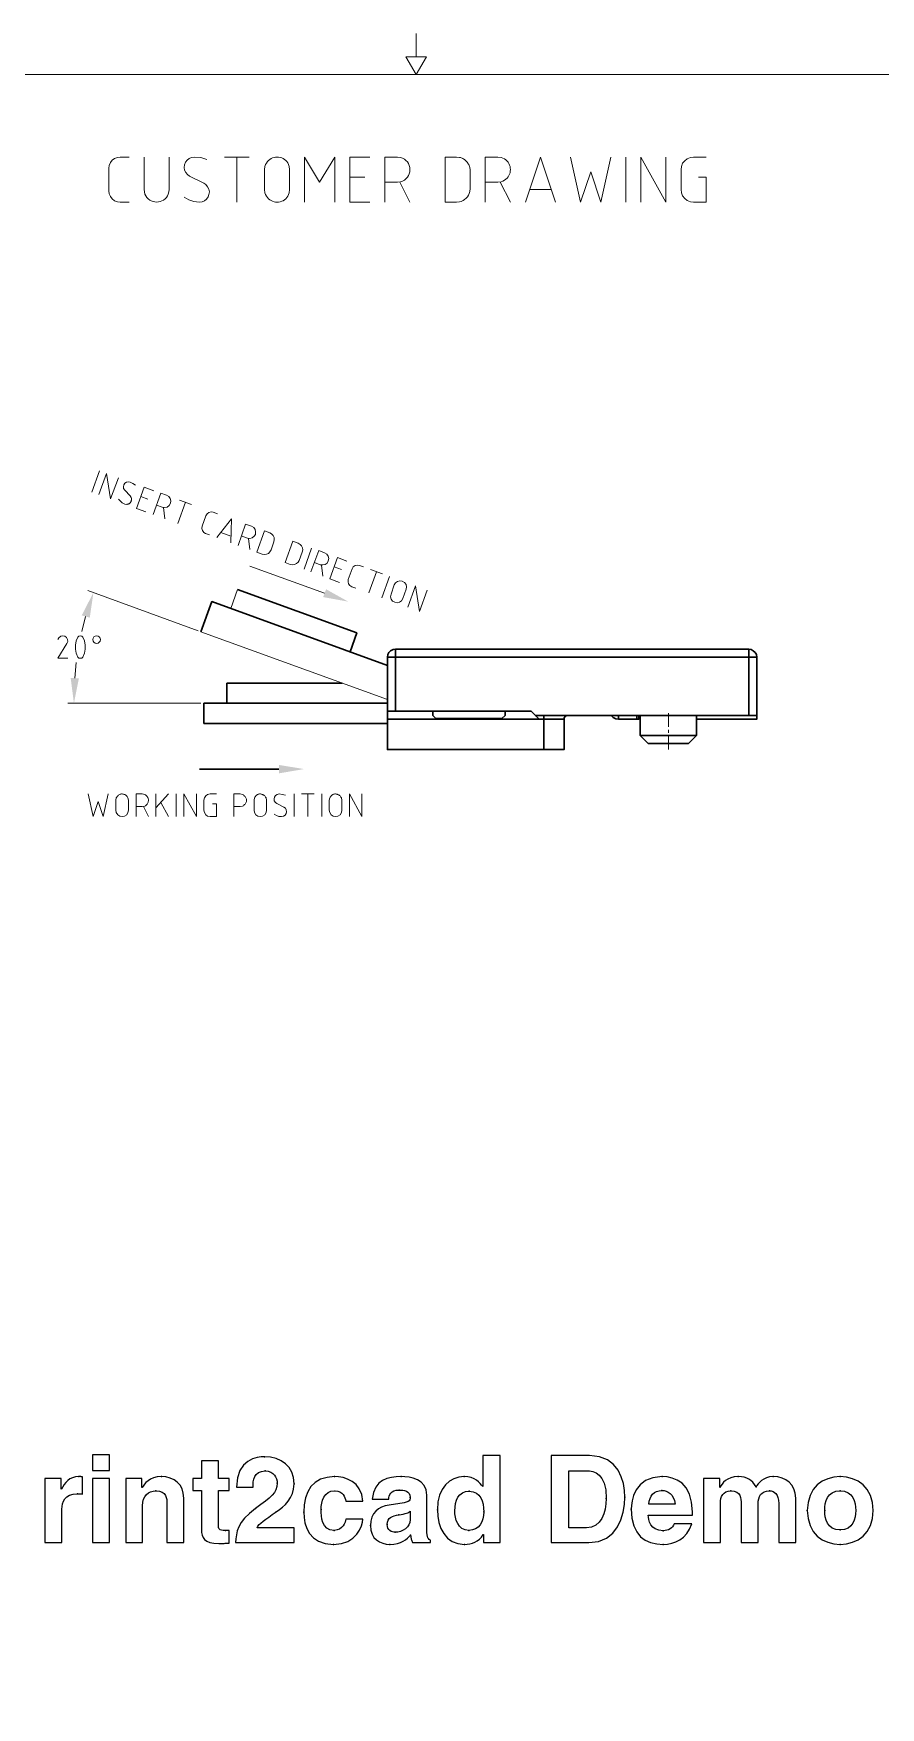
# Model space of a CAD drawing. Header units: inches. Extents: x 0 to 139, y 0 to 117.
# Drawn here: x 42.72 to 63.82, y 31.83 to 73.52 of the extents above; entities that cross this region are included whole.
import ezdxf

# ---------------------------------------------------------------- set-up
doc = ezdxf.new("R2010")
doc.units = ezdxf.units.IN
doc.header["$MEASUREMENT"] = 0
doc.layers.add('Color-7-Line_Weight-20', color=7, linetype='Continuous', lineweight=20)
doc.layers.add('Color-7-Line_Weight-30', color=7, linetype='Continuous', lineweight=30)
doc.layers.add('Demo', color=7, linetype='Continuous')

msp = doc.modelspace()

# ---------------------------------------------------------------- hatches: boundary and pattern name
at = {"layer": 'Color-7-Line_Weight-20'}
for points in [[(50.007, 59.68), (50.559, 59.372), (49.932, 59.486)], [(43.919, 59.031), (44.119, 58.972), (44.211, 59.599)], [(43.849, 57.463), (43.644, 57.469), (43.725, 56.842)]]:
    msp.add_hatch(color=256, dxfattribs=at).paths.add_polyline_path(points)
at = {"layer": 'Color-7-Line_Weight-30'}
msp.add_hatch(color=256, dxfattribs=at).paths.add_polyline_path([(48.829, 55.306), (49.456, 55.203), (48.829, 55.095)])

# ---------------------------------------------------------------- linework, layer by layer
at = {"layer": 'Color-7-Line_Weight-20', "linetype": 'Continuous'}
for p, q in [((47.472, 70.445), (48.093, 70.445)), ((47.785, 69.32), (47.785, 70.445)), ((57.469, 69.32), (57.469, 70.445)), ((50.97, 69.942), (50.597, 69.942)), ((51.846, 69.818), (52.094, 69.32)), ((54.344, 69.818), (54.598, 69.32)), ((55.614, 69.634), (55.079, 69.634)), ((44.168, 62.102), (44.363, 62.627)), ((45.568, 61.924), (45.39, 61.989)), ((45.958, 61.713), (45.99, 61.437)), ((46.315, 61.318), (46.504, 61.848)), ((46.358, 61.902), (46.65, 61.794)), ((47.634, 61.005), (47.385, 61.097)), ((48.072, 60.945), (48.104, 60.67)), ((49.456, 60.178), (49.645, 60.702)), ((49.97, 59.583), (48.11, 60.259)), ((49.894, 60.28), (49.926, 60.005)), ((50.386, 60.172), (50.207, 60.237)), ((51.067, 59.588), (51.262, 60.118)), ((51.116, 60.172), (51.408, 60.064)), ((46.817, 58.647), (44.071, 59.648)), ((47.634, 59.204), (47.801, 59.675)), ((51.392, 59.469), (51.586, 59.999)), ((44.017, 59.004), (43.925, 58.626)), ((46.888, 58.62), (51.532, 56.934)), ((43.784, 57.853), (43.746, 57.463)), ((46.888, 56.842), (43.573, 56.842)), ((58.534, 56.593), (58.534, 56.258)), ((58.534, 56.182), (58.534, 56.101)), ((58.534, 56.02), (58.534, 55.69)), ((45.455, 54.268), (45.579, 54.019)), ((45.769, 54.019), (45.769, 54.582)), ((46.082, 54.582), (45.769, 54.236)), ((45.887, 54.371), (46.082, 54.019)), ((46.271, 54.019), (46.271, 54.582)), ((49.207, 54.019), (49.207, 54.582)), ((49.396, 54.582), (49.71, 54.582)), ((49.553, 54.019), (49.553, 54.582)), ((49.899, 54.019), (49.899, 54.582))]:
    msp.add_line(p, q, dxfattribs=at)
for points in [[(52.246, 73.522), (52.246, 72.943), (52.505, 72.943), (52.246, 72.5), (51.992, 72.943), (52.246, 72.943)], [(45.098, 69.32), (44.876, 69.32), (44.806, 69.331), (44.736, 69.358), (44.676, 69.402), (44.633, 69.461), (44.606, 69.526), (44.595, 69.602), (44.595, 70.164), (44.606, 70.234), (44.633, 70.305), (44.676, 70.364), (44.736, 70.407), (44.806, 70.434), (44.876, 70.445), (45.098, 70.445)], [(46.098, 70.445), (46.098, 69.634), (46.091, 69.575), (46.076, 69.522), (46.054, 69.475), (46.027, 69.434), (45.994, 69.4), (45.957, 69.372), (45.917, 69.35), (45.874, 69.334), (45.83, 69.325), (45.785, 69.322), (45.739, 69.325), (45.695, 69.334), (45.652, 69.35), (45.612, 69.372), (45.575, 69.4), (45.543, 69.434), (45.515, 69.475), (45.493, 69.522), (45.479, 69.575), (45.471, 69.634), (45.471, 70.445)], [(47.034, 70.38), (46.882, 70.429), (46.72, 70.445), (46.655, 70.434), (46.596, 70.407), (46.542, 70.369), (46.504, 70.315), (46.477, 70.25), (46.471, 70.186), (46.482, 70.121), (46.509, 70.061), (46.552, 70.007), (46.607, 69.969), (46.958, 69.796), (47.012, 69.758), (47.055, 69.704), (47.082, 69.645), (47.099, 69.58), (47.088, 69.515), (47.066, 69.45), (47.028, 69.396), (46.974, 69.353), (46.915, 69.331), (46.844, 69.32), (46.715, 69.337), (46.585, 69.38), (46.471, 69.445)], [(50.224, 69.32), (50.224, 70.445), (49.845, 69.818), (49.472, 70.445), (49.472, 69.32)], [(51.094, 70.445), (50.597, 70.445), (50.597, 69.32), (51.094, 69.32)], [(51.862, 70.434), (51.781, 70.445), (51.473, 70.445), (51.473, 69.32)], [(53.587, 69.585), (53.598, 69.661), (53.598, 70.099), (53.596, 70.122), (53.594, 70.145), (53.589, 70.168), (53.583, 70.19), (53.576, 70.213), (53.568, 70.235), (53.558, 70.256), (53.547, 70.277), (53.534, 70.296), (53.521, 70.316), (53.506, 70.334), (53.49, 70.351), (53.473, 70.366), (53.455, 70.381), (53.436, 70.394), (53.416, 70.405), (53.395, 70.415), (53.373, 70.424), (53.351, 70.43), (53.327, 70.434), (53.252, 70.445), (52.97, 70.445), (52.97, 69.32), (53.252, 69.32), (53.327, 69.326)], [(53.971, 69.32), (53.971, 70.445), (54.284, 70.445), (54.365, 70.434), (54.409, 70.418), (54.449, 70.397), (54.484, 70.372), (54.514, 70.344), (54.539, 70.313), (54.56, 70.28), (54.576, 70.245), (54.588, 70.208), (54.595, 70.17), (54.597, 70.132), (54.595, 70.093), (54.588, 70.055), (54.576, 70.018), (54.56, 69.983), (54.539, 69.95), (54.514, 69.919), (54.484, 69.891), (54.449, 69.866), (54.409, 69.845), (54.365, 69.829), (54.284, 69.818), (53.971, 69.818)], [(55.722, 69.32), (55.344, 70.445), (54.971, 69.32)], [(57.096, 70.445), (56.847, 69.32), (56.598, 70.072), (56.344, 69.32), (56.095, 70.445)], [(58.469, 70.445), (58.469, 69.32), (57.847, 70.445), (57.847, 69.32)], [(59.285, 69.942), (59.469, 69.942), (59.469, 69.32), (59.161, 69.32), (59.08, 69.331), (59.004, 69.364), (58.939, 69.412), (58.885, 69.477), (58.858, 69.553), (58.848, 69.634), (58.848, 70.132), (58.858, 70.213), (58.885, 70.288), (58.939, 70.353), (59.004, 70.402), (59.08, 70.434), (59.161, 70.445), (59.469, 70.445)], [(51.862, 69.829), (51.781, 69.818), (51.473, 69.818)], [(44.833, 62.459), (44.638, 61.929), (44.536, 62.562), (44.347, 62.038)], [(45.26, 62.27), (45.195, 62.313), (45.125, 62.351), (45.076, 62.357), (45.033, 62.346), (44.99, 62.319), (44.968, 62.281), (44.957, 62.232), (44.963, 62.189), (44.99, 62.146), (45.125, 62.005), (45.152, 61.962), (45.155, 61.949), (45.156, 61.937), (45.157, 61.924), (45.157, 61.912), (45.156, 61.901), (45.154, 61.89), (45.151, 61.879), (45.147, 61.868), (45.143, 61.859), (45.137, 61.849), (45.131, 61.841), (45.124, 61.832), (45.116, 61.825), (45.108, 61.818), (45.098, 61.812), (45.088, 61.807), (45.077, 61.802), (45.065, 61.799), (45.052, 61.796), (45.039, 61.794), (44.99, 61.8), (44.93, 61.832), (44.882, 61.875), (44.839, 61.924)], [(45.714, 62.135), (45.477, 62.221), (45.282, 61.692), (45.52, 61.61)], [(45.779, 61.778), (45.925, 61.724), (45.99, 61.719), (46.05, 61.729), (46.098, 61.767), (46.131, 61.821), (46.136, 61.881), (46.125, 61.94), (46.088, 61.989), (46.033, 62.021), (45.887, 62.075), (45.698, 61.546)], [(47.299, 61.562), (47.196, 61.6), (47.142, 61.605), (47.088, 61.594), (47.045, 61.562), (47.012, 61.513), (46.92, 61.248), (46.909, 61.194), (46.926, 61.14), (46.958, 61.097), (47.001, 61.07), (47.104, 61.032)], [(47.634, 60.837), (47.65, 61.432), (47.282, 60.967)], [(47.893, 61.01), (48.045, 60.956), (48.104, 60.945), (48.164, 60.962), (48.212, 60.999), (48.245, 61.048), (48.25, 61.108), (48.239, 61.167), (48.202, 61.216), (48.147, 61.248), (48.002, 61.302), (47.812, 60.772)], [(49.715, 60.345), (49.861, 60.291), (49.921, 60.286), (49.98, 60.297), (50.029, 60.334), (50.061, 60.388), (50.072, 60.448), (50.056, 60.507), (50.024, 60.556), (49.97, 60.589), (49.824, 60.643), (49.629, 60.113)], [(50.526, 60.383), (50.294, 60.47), (50.099, 59.94), (50.337, 59.853)], [(50.937, 60.237), (50.835, 60.27), (50.781, 60.28), (50.727, 60.27), (50.683, 60.237), (50.656, 60.188), (50.559, 59.923), (50.554, 59.869), (50.564, 59.815), (50.597, 59.772), (50.645, 59.745), (50.748, 59.707)], [(52.527, 59.659), (52.332, 59.129), (52.23, 59.767), (52.04, 59.237)], [(43.573, 57.961), (43.325, 57.961), (43.552, 58.328), (43.573, 58.383), (43.568, 58.431), (43.541, 58.48), (43.498, 58.512), (43.449, 58.523), (43.395, 58.512), (43.346, 58.474), (43.325, 58.426)], [(44.579, 54.582), (44.455, 54.019), (44.33, 54.392), (44.206, 54.019), (44.082, 54.582)], [(45.271, 54.019), (45.271, 54.582), (45.428, 54.582), (45.487, 54.571), (45.505, 54.56), (45.521, 54.548), (45.534, 54.535), (45.547, 54.521), (45.557, 54.506), (45.565, 54.491), (45.571, 54.475), (45.576, 54.458), (45.579, 54.442), (45.58, 54.425), (45.579, 54.408), (45.576, 54.391), (45.571, 54.375), (45.565, 54.359), (45.557, 54.343), (45.547, 54.329), (45.534, 54.315), (45.521, 54.302), (45.505, 54.29), (45.487, 54.279), (45.428, 54.268), (45.271, 54.268)], [(46.774, 54.582), (46.774, 54.019), (46.461, 54.582), (46.461, 54.019)], [(47.18, 54.333), (47.272, 54.333), (47.272, 54.019), (47.115, 54.019), (47.055, 54.03), (47.007, 54.063), (46.974, 54.117), (46.958, 54.176), (46.958, 54.425), (46.974, 54.484), (47.007, 54.533), (47.055, 54.571), (47.115, 54.582), (47.272, 54.582)], [(47.71, 54.019), (47.71, 54.582), (47.866, 54.582), (47.926, 54.571), (47.945, 54.559), (47.961, 54.546), (47.976, 54.532), (47.989, 54.518), (48, 54.504), (48.009, 54.488), (48.016, 54.473), (48.021, 54.457), (48.024, 54.441), (48.025, 54.425), (48.024, 54.409), (48.021, 54.393), (48.016, 54.377), (48.009, 54.361), (48, 54.346), (47.989, 54.331), (47.976, 54.317), (47.961, 54.304), (47.945, 54.291), (47.926, 54.279), (47.866, 54.268), (47.71, 54.268)], [(48.991, 54.549), (48.915, 54.571), (48.834, 54.582), (48.785, 54.571), (48.748, 54.544), (48.721, 54.506), (48.71, 54.463), (48.715, 54.414), (48.742, 54.371), (48.78, 54.344), (48.953, 54.257), (48.991, 54.225), (49.013, 54.187), (49.023, 54.138), (49.013, 54.095), (48.986, 54.052), (48.942, 54.03), (48.899, 54.019), (48.829, 54.025), (48.769, 54.046), (48.71, 54.079)], [(50.9, 54.582), (50.9, 54.019), (50.586, 54.582), (50.586, 54.019)]]:
    msp.add_lwpolyline(points, dxfattribs=at)
for points in [[(1.622, 1.746), (103.124, 1.746), (103.124, 72.5), (1.622, 72.5)], [(48.472, 70.132), (48.483, 70.213), (48.498, 70.256), (48.518, 70.295), (48.543, 70.33), (48.571, 70.36), (48.602, 70.385), (48.636, 70.406), (48.671, 70.423), (48.709, 70.434), (48.747, 70.442), (48.786, 70.444), (48.824, 70.442), (48.863, 70.435), (48.9, 70.424), (48.935, 70.408), (48.968, 70.387), (48.999, 70.362), (49.026, 70.331), (49.049, 70.297), (49.069, 70.257), (49.083, 70.213), (49.094, 70.132), (49.094, 69.634), (49.083, 69.553), (49.069, 69.509), (49.049, 69.469), (49.026, 69.434), (48.999, 69.404), (48.968, 69.379), (48.935, 69.358), (48.9, 69.342), (48.863, 69.33), (48.824, 69.324), (48.786, 69.321), (48.747, 69.324), (48.709, 69.331), (48.671, 69.343), (48.636, 69.359), (48.602, 69.38), (48.571, 69.406), (48.543, 69.436), (48.518, 69.47), (48.498, 69.509), (48.483, 69.553), (48.472, 69.634)], [(48.277, 60.605), (48.412, 60.556), (48.466, 60.545), (48.521, 60.551), (48.569, 60.572), (48.607, 60.61), (48.634, 60.659), (48.704, 60.864), (48.715, 60.918), (48.71, 60.972), (48.688, 61.021), (48.65, 61.059), (48.602, 61.086), (48.472, 61.135)], [(48.986, 60.345), (49.115, 60.297), (49.169, 60.291), (49.223, 60.297), (49.272, 60.318), (49.31, 60.356), (49.337, 60.399), (49.413, 60.605), (49.423, 60.659), (49.418, 60.713), (49.391, 60.762), (49.359, 60.799), (49.31, 60.826), (49.175, 60.875)], [(51.613, 59.491), (51.629, 59.431), (51.662, 59.383), (51.716, 59.356), (51.775, 59.345), (51.835, 59.356), (51.884, 59.394), (51.916, 59.448), (52.003, 59.68), (52.008, 59.74), (51.997, 59.799), (51.959, 59.848), (51.905, 59.88), (51.846, 59.891), (51.786, 59.875), (51.738, 59.842), (51.705, 59.788), (51.624, 59.556)], [(43.763, 58.291), (43.763, 58.188), (43.784, 58.085), (43.822, 57.988), (43.849, 57.966), (43.887, 57.961), (43.919, 57.966), (43.946, 57.988), (43.99, 58.085), (44.006, 58.188), (44.006, 58.291), (43.99, 58.393), (43.946, 58.491), (43.919, 58.512), (43.887, 58.523), (43.849, 58.512), (43.822, 58.491), (43.784, 58.393)], [(44.768, 54.425), (44.779, 54.484), (44.791, 54.503), (44.803, 54.52), (44.817, 54.535), (44.831, 54.548), (44.847, 54.559), (44.862, 54.567), (44.879, 54.574), (44.895, 54.579), (44.912, 54.582), (44.929, 54.583), (44.946, 54.581), (44.962, 54.578), (44.978, 54.573), (44.994, 54.566), (45.009, 54.557), (45.024, 54.547), (45.037, 54.534), (45.05, 54.519), (45.061, 54.503), (45.071, 54.484), (45.082, 54.425), (45.082, 54.176), (45.071, 54.117), (45.039, 54.063), (44.985, 54.03), (44.925, 54.019), (44.866, 54.03), (44.817, 54.063), (44.779, 54.117), (44.768, 54.176)], [(48.212, 54.425), (48.223, 54.484), (48.233, 54.504), (48.244, 54.521), (48.257, 54.536), (48.271, 54.549), (48.285, 54.559), (48.301, 54.568), (48.317, 54.575), (48.334, 54.579), (48.351, 54.582), (48.368, 54.582), (48.385, 54.581), (48.401, 54.578), (48.418, 54.573), (48.434, 54.565), (48.449, 54.557), (48.464, 54.546), (48.477, 54.533), (48.489, 54.519), (48.5, 54.502), (48.51, 54.484), (48.521, 54.425), (48.521, 54.176), (48.51, 54.117), (48.477, 54.063), (48.423, 54.03), (48.364, 54.019), (48.304, 54.03), (48.256, 54.063), (48.223, 54.117), (48.212, 54.176)], [(50.083, 54.425), (50.099, 54.484), (50.109, 54.504), (50.121, 54.521), (50.133, 54.536), (50.147, 54.549), (50.162, 54.559), (50.177, 54.568), (50.193, 54.575), (50.21, 54.579), (50.227, 54.582), (50.244, 54.582), (50.261, 54.581), (50.278, 54.578), (50.294, 54.573), (50.31, 54.565), (50.325, 54.557), (50.34, 54.546), (50.353, 54.533), (50.366, 54.519), (50.376, 54.502), (50.386, 54.484), (50.397, 54.425), (50.397, 54.176), (50.386, 54.117), (50.353, 54.063), (50.299, 54.03), (50.24, 54.019), (50.18, 54.03), (50.132, 54.063), (50.099, 54.117), (50.083, 54.176)]]:
    msp.add_lwpolyline(points, close=True, dxfattribs=at)
msp.add_circle((44.29, 58.428), 0.0953, dxfattribs=at)
for centre, radius, start, end in [((51.782, 70.132), 0.313, 284.8496, 75.1504), ((53.246, 69.666), 0.35, 283.3874, 346.6126)]:
    msp.add_arc(centre, radius, start, end, dxfattribs=at)
at = {"layer": 'Color-7-Line_Weight-30', "linetype": 'Continuous'}
for p, q in [((51.732, 56.642), (51.732, 58.188)), ((60.534, 56.539), (60.534, 58.188)), ((55.214, 56.539), (60.735, 56.539)), ((55.43, 55.69), (55.43, 56.539)), ((57.29, 56.442), (57.29, 56.539)), ((57.745, 56.539), (57.745, 56.442)), ((48.829, 55.203), (46.855, 55.203))]:
    msp.add_line(p, q, dxfattribs=at)
for points in [[(50.602, 58.123), (50.77, 58.593), (47.801, 59.675)], [(51.532, 57.782), (47.163, 59.372), (46.888, 58.62)], [(51.532, 56.442), (55.933, 56.442), (55.933, 55.69), (51.532, 55.69), (51.532, 57.988), (60.735, 57.988), (60.724, 58.053), (60.691, 58.107), (60.648, 58.15), (60.594, 58.182), (60.534, 58.188), (51.732, 58.188), (51.673, 58.182), (51.613, 58.15), (51.57, 58.107), (51.543, 58.053), (51.532, 57.988)], [(60.735, 57.988), (60.735, 56.442), (59.231, 56.442), (59.231, 56.539), (59.231, 56.041)], [(50.408, 57.339), (47.537, 57.339), (47.537, 56.842)], [(51.532, 56.339), (46.963, 56.339), (46.963, 56.842), (51.532, 56.842)], [(55.311, 56.442), (55.111, 56.642), (51.532, 56.642)], [(52.759, 56.442), (52.662, 56.539), (52.662, 56.642)], [(54.36, 56.442), (54.382, 56.458), (52.743, 56.458)], [(54.463, 56.642), (54.463, 56.539), (54.382, 56.458)], [(56.031, 56.539), (55.993, 56.533), (55.96, 56.512), (55.939, 56.479), (55.933, 56.442)], [(57.793, 56.539), (57.793, 56.442), (57.29, 56.442), (57.22, 56.452), (57.155, 56.49), (57.101, 56.544)], [(57.831, 56.539), (57.831, 56.041), (58.031, 55.841), (59.031, 55.841), (59.231, 56.041), (57.831, 56.041)]]:
    msp.add_lwpolyline(points, dxfattribs=at)
at = {"layer": 'Demo', "linetype": 'Continuous'}
for points in [[(44.188, 38.123), (44.188, 37.732), (44.611, 37.732), (44.611, 38.123)], [(46.684, 37.539), (46.684, 37.238), (46.901, 37.238), (46.901, 36.267), (46.904, 36.193), (46.917, 36.126), (46.942, 36.066), (46.981, 36.015), (47.037, 35.975), (47.113, 35.944), (47.211, 35.925), (47.334, 35.919), (47.39, 35.919), (47.415, 35.919), (47.44, 35.92), (47.464, 35.92), (47.489, 35.921), (47.514, 35.922), (47.539, 35.923), (47.563, 35.923), (47.588, 35.924), (47.588, 36.244), (47.576, 36.244), (47.564, 36.243), (47.553, 36.242), (47.542, 36.242), (47.531, 36.241), (47.52, 36.24), (47.509, 36.239), (47.499, 36.239), (47.442, 36.241), (47.4, 36.247), (47.369, 36.256), (47.348, 36.27), (47.335, 36.288), (47.328, 36.311), (47.325, 36.338), (47.324, 36.371), (47.324, 37.238), (47.588, 37.238), (47.588, 37.539), (47.324, 37.539), (47.324, 37.977), (46.901, 37.977), (46.901, 37.539)], [(47.752, 35.938), (49.212, 35.938), (49.212, 36.31), (48.285, 36.31), (48.307, 36.347), (48.34, 36.386), (48.383, 36.426), (48.436, 36.471), (48.501, 36.519), (48.577, 36.574), (48.665, 36.636), (48.765, 36.705), (48.843, 36.761), (48.921, 36.822), (48.996, 36.891), (49.064, 36.969), (49.122, 37.058), (49.168, 37.158), (49.197, 37.273), (49.208, 37.402), (49.193, 37.556), (49.15, 37.69), (49.083, 37.806), (48.994, 37.902), (48.885, 37.977), (48.761, 38.031), (48.622, 38.065), (48.473, 38.076), (48.389, 38.072), (48.285, 38.056), (48.17, 38.021), (48.054, 37.96), (47.947, 37.867), (47.858, 37.734), (47.798, 37.555), (47.776, 37.322), (48.186, 37.322), (48.187, 37.384), (48.192, 37.45), (48.204, 37.517), (48.227, 37.581), (48.265, 37.637), (48.319, 37.682), (48.393, 37.712), (48.492, 37.723), (48.564, 37.715), (48.626, 37.695), (48.677, 37.663), (48.718, 37.622), (48.749, 37.575), (48.771, 37.524), (48.784, 37.47), (48.788, 37.416), (48.781, 37.332), (48.758, 37.256), (48.719, 37.186), (48.662, 37.117), (48.588, 37.046), (48.494, 36.969), (48.381, 36.884), (48.247, 36.785), (48.094, 36.663), (47.977, 36.547), (47.891, 36.436), (47.832, 36.33), (47.793, 36.228), (47.771, 36.129), (47.759, 36.032)], [(52.779, 36.757), (52.788, 36.594), (52.817, 36.438), (52.867, 36.292), (52.937, 36.162), (53.03, 36.053), (53.147, 35.968), (53.287, 35.914), (53.452, 35.895), (53.518, 35.898), (53.584, 35.908), (53.649, 35.924), (53.712, 35.949), (53.772, 35.982), (53.827, 36.025), (53.876, 36.077), (53.919, 36.14), (53.923, 36.14), (53.923, 35.938), (54.338, 35.938), (54.338, 38.104), (53.914, 38.104), (53.914, 37.332), (53.909, 37.332), (53.881, 37.372), (53.847, 37.414), (53.805, 37.456), (53.754, 37.495), (53.693, 37.53), (53.622, 37.557), (53.539, 37.575), (53.443, 37.581), (53.313, 37.569), (53.19, 37.531), (53.078, 37.467), (52.979, 37.378), (52.896, 37.262), (52.833, 37.12), (52.793, 36.952)], [(56.551, 35.938), (56.793, 35.967), (56.991, 36.05), (57.146, 36.174), (57.265, 36.33), (57.35, 36.509), (57.406, 36.699), (57.436, 36.89), (57.446, 37.073), (57.438, 37.235), (57.411, 37.407), (57.36, 37.579), (57.28, 37.742), (57.165, 37.886), (57.012, 38), (56.815, 38.077), (56.57, 38.104), (55.614, 38.104), (55.614, 35.938)], [(43.427, 35.938), (43.427, 36.771), (43.43, 36.839), (43.441, 36.907), (43.462, 36.972), (43.496, 37.031), (43.546, 37.082), (43.614, 37.122), (43.702, 37.148), (43.813, 37.157), (43.828, 37.157), (43.843, 37.157), (43.858, 37.157), (43.874, 37.156), (43.89, 37.155), (43.906, 37.153), (43.921, 37.151), (43.935, 37.148), (43.935, 37.577), (43.925, 37.578), (43.914, 37.579), (43.904, 37.58), (43.893, 37.581), (43.882, 37.581), (43.872, 37.581), (43.861, 37.581), (43.851, 37.581), (43.763, 37.574), (43.688, 37.555), (43.624, 37.524), (43.57, 37.484), (43.524, 37.436), (43.483, 37.383), (43.447, 37.325), (43.413, 37.266), (43.408, 37.266), (43.408, 37.539), (43.003, 37.539), (43.003, 35.938)], [(44.188, 35.938), (44.611, 35.938), (44.611, 37.539), (44.188, 37.539)], [(45.014, 37.539), (45.014, 35.938), (45.433, 35.938), (45.433, 36.856), (45.44, 36.942), (45.459, 37.018), (45.489, 37.081), (45.53, 37.134), (45.579, 37.175), (45.636, 37.204), (45.699, 37.222), (45.767, 37.228), (45.856, 37.219), (45.923, 37.195), (45.972, 37.159), (46.005, 37.114), (46.025, 37.064), (46.036, 37.012), (46.04, 36.96), (46.041, 36.913), (46.041, 35.938), (46.46, 35.938), (46.46, 37.049), (46.449, 37.172), (46.417, 37.279), (46.367, 37.371), (46.3, 37.446), (46.219, 37.505), (46.124, 37.547), (46.018, 37.573), (45.904, 37.581), (45.798, 37.573), (45.708, 37.552), (45.632, 37.52), (45.57, 37.48), (45.52, 37.436), (45.48, 37.391), (45.448, 37.347), (45.424, 37.308), (45.414, 37.308), (45.414, 37.539)], [(49.45, 36.696), (49.457, 36.564), (49.48, 36.428), (49.525, 36.294), (49.593, 36.169), (49.69, 36.059), (49.819, 35.973), (49.984, 35.916), (50.189, 35.895), (50.389, 35.916), (50.55, 35.97), (50.676, 36.05), (50.772, 36.147), (50.84, 36.251), (50.886, 36.354), (50.912, 36.447), (50.924, 36.522), (50.495, 36.522), (50.491, 36.488), (50.48, 36.447), (50.46, 36.401), (50.431, 36.355), (50.392, 36.312), (50.342, 36.277), (50.281, 36.253), (50.208, 36.244), (50.102, 36.259), (50.022, 36.3), (49.964, 36.362), (49.925, 36.438), (49.901, 36.521), (49.889, 36.607), (49.884, 36.69), (49.883, 36.762), (49.886, 36.84), (49.898, 36.92), (49.919, 36.998), (49.951, 37.071), (49.996, 37.134), (50.054, 37.184), (50.127, 37.216), (50.217, 37.228), (50.236, 37.228), (50.299, 37.221), (50.352, 37.202), (50.395, 37.173), (50.429, 37.137), (50.455, 37.097), (50.475, 37.053), (50.487, 37.01), (50.495, 36.969), (50.924, 36.969), (50.893, 37.139), (50.833, 37.275), (50.751, 37.382), (50.652, 37.462), (50.543, 37.519), (50.43, 37.556), (50.319, 37.575), (50.217, 37.581), (50.029, 37.564), (49.869, 37.516), (49.736, 37.438), (49.63, 37.333), (49.55, 37.204), (49.493, 37.053), (49.46, 36.883)], [(51.109, 36.362), (51.12, 36.247), (51.151, 36.15), (51.199, 36.069), (51.262, 36.005), (51.335, 35.956), (51.417, 35.922), (51.505, 35.902), (51.594, 35.895), (51.695, 35.901), (51.783, 35.918), (51.86, 35.942), (51.926, 35.974), (51.983, 36.01), (52.032, 36.048), (52.075, 36.088), (52.112, 36.126), (52.116, 36.095), (52.12, 36.07), (52.124, 36.047), (52.128, 36.027), (52.133, 36.007), (52.139, 35.986), (52.147, 35.964), (52.155, 35.938), (52.607, 35.938), (52.607, 35.999), (52.588, 36.007), (52.57, 36.02), (52.554, 36.037), (52.54, 36.061), (52.529, 36.093), (52.52, 36.135), (52.515, 36.188), (52.513, 36.253), (52.513, 37.12), (52.495, 37.253), (52.445, 37.359), (52.371, 37.44), (52.279, 37.499), (52.177, 37.54), (52.072, 37.565), (51.969, 37.578), (51.877, 37.581), (51.753, 37.577), (51.632, 37.563), (51.518, 37.534), (51.412, 37.487), (51.32, 37.416), (51.244, 37.317), (51.189, 37.187), (51.156, 37.021), (51.566, 37.021), (51.571, 37.058), (51.581, 37.096), (51.596, 37.134), (51.62, 37.169), (51.652, 37.2), (51.697, 37.225), (51.753, 37.241), (51.825, 37.247), (51.868, 37.246), (51.914, 37.243), (51.961, 37.235), (52.005, 37.22), (52.044, 37.197), (52.075, 37.164), (52.095, 37.118), (52.103, 37.059), (52.099, 37.028), (52.089, 37.002), (52.073, 36.982), (52.052, 36.965), (52.029, 36.952), (52.004, 36.943), (51.978, 36.936), (51.952, 36.931), (51.575, 36.875), (51.478, 36.855), (51.389, 36.823), (51.31, 36.779), (51.242, 36.722), (51.186, 36.653), (51.144, 36.57), (51.118, 36.473)], [(56.49, 37.727), (56.566, 37.724), (56.648, 37.709), (56.731, 37.677), (56.809, 37.622), (56.878, 37.537), (56.934, 37.415), (56.971, 37.252), (56.984, 37.04), (56.978, 36.906), (56.959, 36.775), (56.926, 36.652), (56.877, 36.541), (56.811, 36.446), (56.726, 36.374), (56.621, 36.326), (56.494, 36.31), (56.056, 36.31), (56.056, 37.727)], [(57.609, 36.771), (57.625, 36.544), (57.67, 36.356), (57.742, 36.204), (57.838, 36.086), (57.955, 35.999), (58.09, 35.94), (58.241, 35.906), (58.405, 35.895), (58.511, 35.902), (58.617, 35.921), (58.721, 35.956), (58.82, 36.007), (58.912, 36.077), (58.993, 36.166), (59.06, 36.276), (59.112, 36.409), (58.678, 36.409), (58.662, 36.369), (58.638, 36.334), (58.609, 36.304), (58.574, 36.279), (58.535, 36.26), (58.493, 36.246), (58.449, 36.237), (58.405, 36.234), (58.292, 36.246), (58.205, 36.278), (58.141, 36.326), (58.095, 36.384), (58.065, 36.448), (58.046, 36.513), (58.035, 36.573), (58.029, 36.625), (59.131, 36.625), (59.131, 36.701), (59.111, 36.948), (59.057, 37.146), (58.975, 37.3), (58.872, 37.415), (58.754, 37.495), (58.628, 37.546), (58.5, 37.573), (58.377, 37.581), (58.143, 37.554), (57.961, 37.482), (57.826, 37.376), (57.73, 37.249), (57.667, 37.112), (57.631, 36.979), (57.614, 36.862)], [(59.406, 37.539), (59.406, 35.938), (59.829, 35.938), (59.829, 36.913), (59.832, 36.976), (59.842, 37.035), (59.859, 37.089), (59.885, 37.136), (59.92, 37.174), (59.965, 37.203), (60.021, 37.222), (60.088, 37.228), (60.172, 37.22), (60.235, 37.197), (60.281, 37.161), (60.311, 37.117), (60.329, 37.066), (60.339, 37.012), (60.342, 36.956), (60.343, 36.903), (60.343, 35.938), (60.767, 35.938), (60.767, 36.898), (60.77, 36.967), (60.782, 37.029), (60.801, 37.086), (60.83, 37.134), (60.869, 37.173), (60.918, 37.203), (60.977, 37.222), (61.049, 37.228), (61.096, 37.224), (61.139, 37.212), (61.178, 37.19), (61.212, 37.159), (61.24, 37.116), (61.262, 37.061), (61.275, 36.994), (61.28, 36.913), (61.28, 35.938), (61.704, 35.938), (61.704, 37.049), (61.693, 37.172), (61.66, 37.279), (61.61, 37.371), (61.542, 37.446), (61.459, 37.505), (61.364, 37.547), (61.258, 37.573), (61.143, 37.581), (61.054, 37.574), (60.977, 37.553), (60.911, 37.522), (60.855, 37.484), (60.808, 37.443), (60.77, 37.401), (60.739, 37.361), (60.715, 37.327), (60.674, 37.388), (60.632, 37.44), (60.588, 37.484), (60.539, 37.519), (60.485, 37.547), (60.423, 37.566), (60.353, 37.578), (60.272, 37.581), (60.172, 37.574), (60.087, 37.553), (60.016, 37.522), (59.957, 37.484), (59.909, 37.44), (59.87, 37.395), (59.839, 37.35), (59.815, 37.308), (59.811, 37.308), (59.811, 37.539)], [(61.993, 36.738), (62.011, 36.536), (62.061, 36.362), (62.138, 36.217), (62.241, 36.1), (62.363, 36.009), (62.502, 35.946), (62.653, 35.908), (62.813, 35.895), (62.971, 35.908), (63.122, 35.946), (63.26, 36.009), (63.383, 36.1), (63.486, 36.217), (63.564, 36.362), (63.615, 36.536), (63.632, 36.738), (63.615, 36.941), (63.564, 37.114), (63.486, 37.26), (63.383, 37.377), (63.26, 37.467), (63.122, 37.531), (62.971, 37.569), (62.813, 37.581), (62.653, 37.569), (62.502, 37.531), (62.363, 37.467), (62.241, 37.377), (62.138, 37.26), (62.061, 37.114), (62.011, 36.941)], [(53.217, 36.822), (53.23, 36.911), (53.255, 36.994), (53.291, 37.067), (53.339, 37.13), (53.401, 37.177), (53.478, 37.208), (53.57, 37.219), (53.67, 37.207), (53.75, 37.174), (53.813, 37.123), (53.861, 37.057), (53.895, 36.98), (53.917, 36.893), (53.929, 36.8), (53.933, 36.705), (53.928, 36.617), (53.912, 36.532), (53.885, 36.454), (53.846, 36.385), (53.794, 36.327), (53.73, 36.282), (53.652, 36.254), (53.561, 36.244), (53.467, 36.257), (53.391, 36.293), (53.33, 36.346), (53.284, 36.414), (53.25, 36.491), (53.228, 36.572), (53.216, 36.653), (53.212, 36.729)], [(58.055, 36.974), (58.076, 37.041), (58.104, 37.099), (58.14, 37.147), (58.185, 37.186), (58.239, 37.214), (58.301, 37.232), (58.372, 37.238), (58.423, 37.234), (58.475, 37.221), (58.527, 37.199), (58.575, 37.165), (58.619, 37.12), (58.655, 37.061), (58.682, 36.987), (58.697, 36.898), (58.043, 36.898)], [(62.427, 36.738), (62.43, 36.819), (62.441, 36.902), (62.463, 36.984), (62.498, 37.061), (62.548, 37.128), (62.615, 37.181), (62.703, 37.216), (62.813, 37.228), (62.923, 37.216), (63.01, 37.181), (63.078, 37.128), (63.128, 37.061), (63.162, 36.984), (63.184, 36.902), (63.196, 36.819), (63.199, 36.738), (63.196, 36.659), (63.184, 36.577), (63.162, 36.496), (63.128, 36.42), (63.078, 36.353), (63.01, 36.301), (62.923, 36.266), (62.813, 36.253), (62.703, 36.266), (62.615, 36.301), (62.548, 36.353), (62.498, 36.42), (62.463, 36.496), (62.441, 36.577), (62.43, 36.659)], [(51.528, 36.39), (51.534, 36.449), (51.551, 36.497), (51.578, 36.535), (51.614, 36.565), (51.656, 36.588), (51.705, 36.605), (51.759, 36.619), (51.816, 36.63), (51.876, 36.641), (51.928, 36.651), (51.972, 36.662), (52.009, 36.673), (52.039, 36.684), (52.065, 36.696), (52.086, 36.707), (52.103, 36.72), (52.103, 36.512), (52.094, 36.443), (52.07, 36.382), (52.032, 36.328), (51.983, 36.282), (51.926, 36.246), (51.863, 36.219), (51.795, 36.202), (51.726, 36.197), (51.693, 36.199), (51.659, 36.206), (51.626, 36.219), (51.595, 36.239), (51.569, 36.265), (51.547, 36.298), (51.533, 36.34)]]:
    msp.add_lwpolyline(points, close=True, dxfattribs=at)
for p in [(48.473, 38.076), (43.851, 37.581), (45.904, 37.581), (48.492, 37.723), (50.217, 37.581), (51.877, 37.581), (53.443, 37.581), (58.377, 37.581), (60.272, 37.581), (61.143, 37.581), (62.813, 37.581), (43.813, 37.157), (45.767, 37.228), (48.788, 37.416), (49.208, 37.402), (51.825, 37.247), (53.57, 37.219), (58.372, 37.238), (60.088, 37.228), (60.715, 37.327), (61.049, 37.228), (62.813, 37.228), (48.247, 36.785), (48.765, 36.705), (49.45, 36.696), (49.883, 36.762), (52.103, 37.059), (52.779, 36.757), (53.933, 36.705), (56.984, 37.04), (57.446, 37.073), (57.609, 36.771), (61.993, 36.738), (62.427, 36.738), (51.109, 36.362), (51.528, 36.39), (51.816, 36.63), (47.499, 36.239), (50.189, 35.895), (50.208, 36.244), (51.594, 35.895), (51.726, 36.197), (52.112, 36.126), (53.452, 35.895), (53.561, 36.244), (58.405, 36.234), (58.405, 35.895), (62.813, 36.253), (62.813, 35.895)]:
    msp.add_point(p, dxfattribs=at)

doc.saveas('drawing.dxf')
